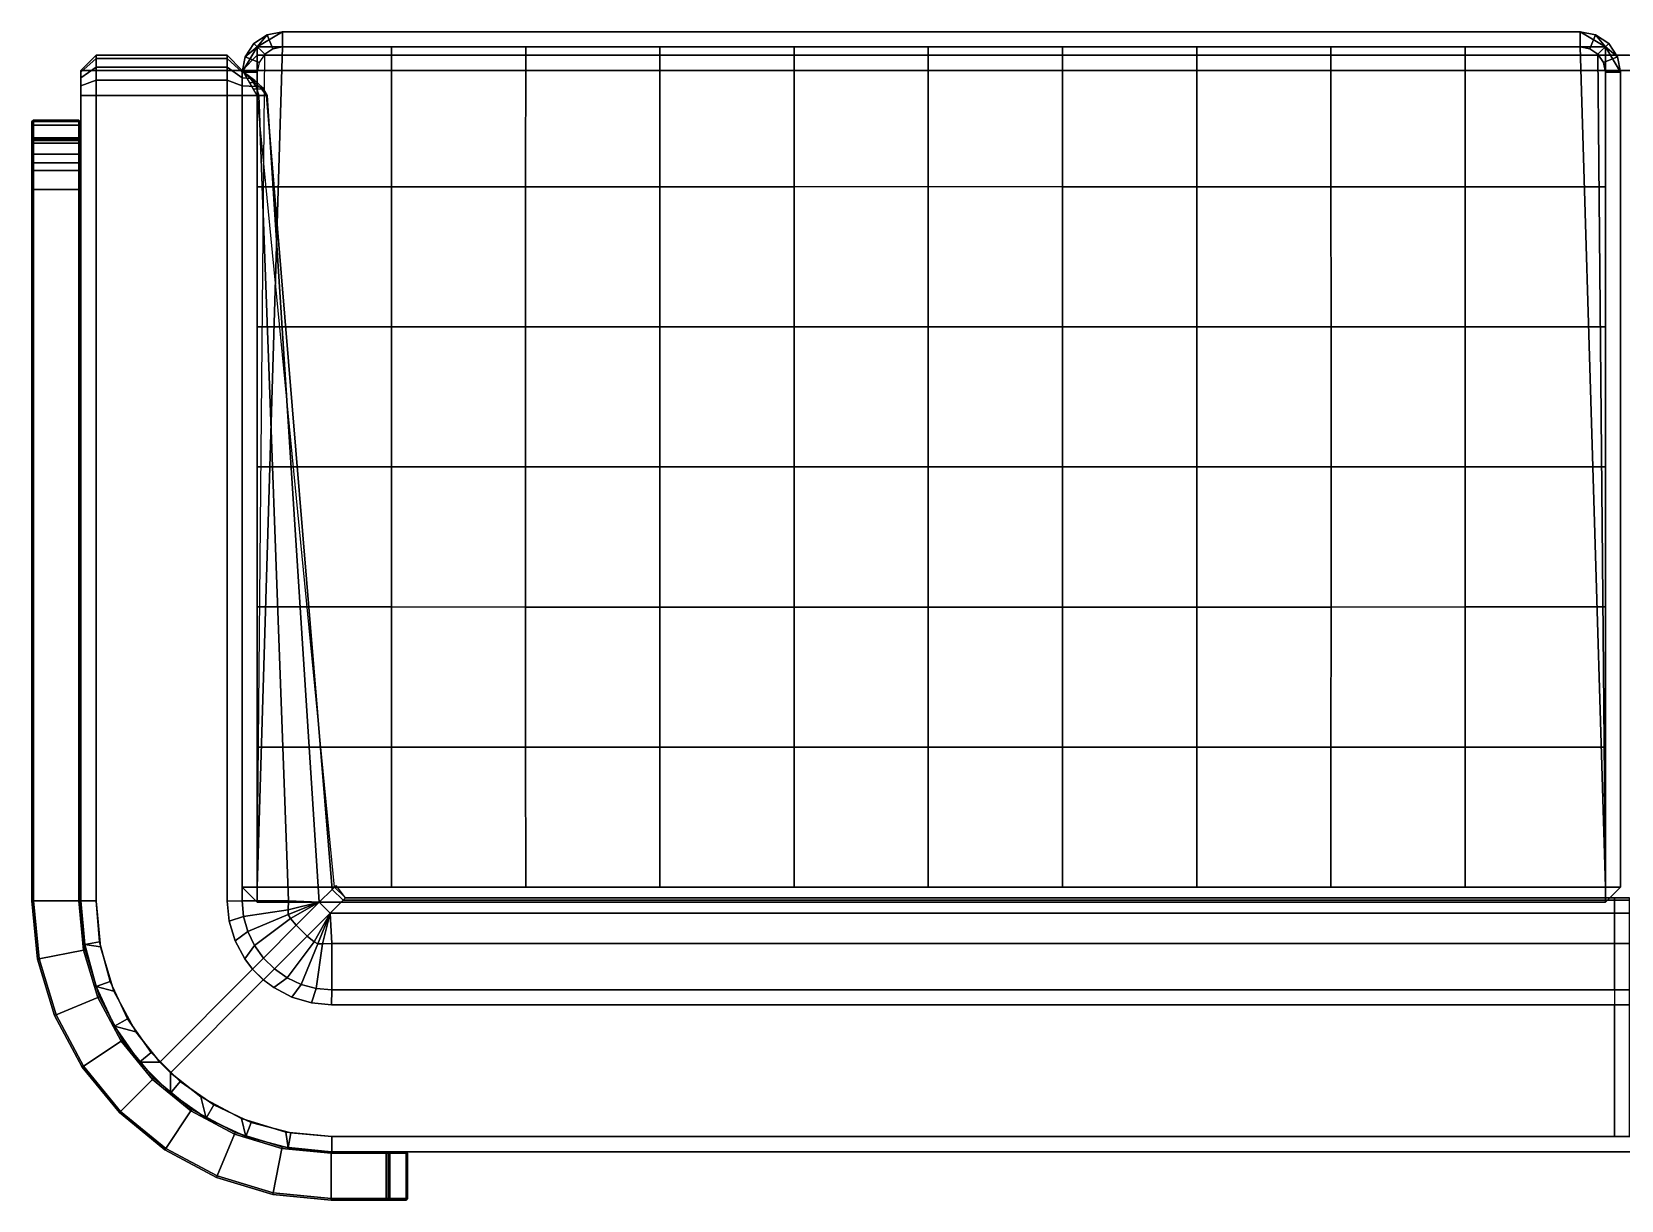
# Model space of a CAD drawing. Header units: inches. Extents: x 2605 to 2965, y 1528 to 1642.
# Drawn here: x 2664.63 to 2704.05, y 1532.15 to 1561.13 of the extents above; entities that cross this region are included whole.
import ezdxf

# ---------------------------------------------------------------- set-up
doc = ezdxf.new("R2010")
doc.units = ezdxf.units.IN
for name, color, linetype in [('A-FURN-3-NODE', 7, 'Continuous'), ('A-FURN-3-SEAT-CUSHION', 96, 'Continuous'), ('A-FURN-3-SEAT-CUSHION-SEAM', 98, 'Continuous'), ('A-FURN-3-SEAT-FRAME', 254, 'Continuous'), ('A-FURN-3-SEAT-FRAME-TRIM', 250, 'Continuous')]:
    doc.layers.add(name, color=color, linetype=linetype)

msp = doc.modelspace()

# ---------------------------------------------------------------- linework, layer by layer
at = {"layer": 'A-FURN-3-NODE'}
for p in [(2665.837, 1558.898, -8.92), (2665.837, 1539.57, -8.92), (2673.901, 1533.35, -8.92)]:
    msp.add_point(p, dxfattribs=at)
at = {"layer": 'A-FURN-3-SEAT-CUSHION'}
for points in [[(2703.032, 1560.751, 0.109), (2703.657, 1539.914, 0.109), (2670.226, 1539.914, 0.109), (2670.851, 1560.751, 0.109)], [(2670.611, 1560.704, 0.109), (2670.851, 1560.751, 0.109), (2670.226, 1539.914, 0.109), (2670.409, 1560.568, 0.109)], [(2703.882, 1560.543, 0.109), (2703.882, 1560.543, -4.131), (2670.226, 1560.543, -4.131), (2670.226, 1560.543, 0.109)], [(2703.657, 1539.914, 0.109), (2703.032, 1560.751, 0.109), (2703.271, 1560.704, 0.109), (2703.474, 1560.568, 0.109)], [(2703.474, 1560.568, 0.109), (2703.609, 1560.366, 0.109), (2703.657, 1560.126, 0.109), (2703.657, 1539.914, 0.109)], [(2669.476, 1560.168, -4.506), (2669.851, 1560.168, -4.131), (2670.226, 1560.168, -4.506), (2669.476, 1560.168, -4.506)], [(2704.032, 1539.914, 6.234), (2703.657, 1539.539, 6.234), (2703.657, 1539.539, 0.484), (2704.032, 1539.914, 0.484)], [(2703.657, 1539.539, 6.234), (2670.226, 1539.539, 6.234), (2670.226, 1539.539, 0.484), (2703.657, 1539.539, 0.484)], [(2681.656, 1533.35, 18.216), (2681.656, 1533.35, -4.131), (2726.857, 1533.35, -4.131), (2726.857, 1533.35, 18.216)]]:
    msp.add_3dface(points, dxfattribs=at)
for points, invisible_edges in [([(2665.851, 1560.121, 17.83), (2665.851, 1560.168, 17.591), (2665.851, 1560.168, -4.131), (2665.851, 1559.985, 18.033)], 4), ([(2665.851, 1559.543, 18.216), (2665.851, 1559.782, 18.169), (2665.851, 1559.985, 18.033), (2665.851, 1560.168, -4.131)], 12), ([(2665.851, 1559.543, 18.216), (2665.851, 1560.168, -4.131), (2665.851, 1547.981, -4.131), (2665.851, 1547.981, 18.216)], 1), ([(2666.226, 1560.168, -4.506), (2741.913, 1560.168, -4.506), (2741.913, 1539.57, -4.506), (2666.226, 1539.57, -4.506)], 4), ([(2666.226, 1539.567, 18.591), (2669.476, 1539.57, 18.591), (2669.476, 1559.543, 18.591), (2666.226, 1559.543, 18.591)], 1), ([(2669.476, 1539.57, 18.591), (2666.226, 1539.567, 18.591), (2666.338, 1538.43, 18.591), (2669.529, 1539.064, 18.591)], 5), ([(2666.226, 1539.57, -4.506), (2741.913, 1539.57, -4.506), (2741.824, 1538.555, -4.506), (2666.314, 1538.555, -4.506)], 5), ([(2669.529, 1539.064, 18.591), (2666.338, 1538.43, 18.591), (2666.67, 1537.333, 18.591), (2669.679, 1538.58, 18.591)], 5), ([(2666.314, 1538.555, -4.506), (2741.824, 1538.555, -4.506), (2741.561, 1537.571, -4.506), (2666.578, 1537.571, -4.506)], 5), ([(2669.679, 1538.58, 18.591), (2666.67, 1537.333, 18.591), (2667.211, 1536.323, 18.591), (2669.92, 1538.135, 18.591)], 5), ([(2669.92, 1538.135, 18.591), (2667.211, 1536.323, 18.591), (2667.805, 1535.57, 18.591), (2670.11, 1537.877, 18.591)], 1), ([(2666.578, 1537.571, -4.506), (2741.561, 1537.571, -4.506), (2741.13, 1536.648, -4.506), (2667.009, 1536.648, -4.506)], 5), ([(2670.375, 1537.612, 18.591), (2668.07, 1535.305, 18.591), (2668.823, 1534.71, 18.591), (2670.635, 1537.424, 18.591)], 4), ([(2670.635, 1537.424, 18.591), (2668.823, 1534.71, 18.591), (2669.834, 1534.17, 18.591), (2671.082, 1537.186, 18.591)], 5), ([(2671.082, 1537.186, 18.591), (2669.834, 1534.17, 18.591), (2670.931, 1533.837, 18.591), (2671.566, 1537.039, 18.591)], 5), ([(2671.566, 1537.039, 18.591), (2670.931, 1533.837, 18.591), (2672.071, 1533.725, 18.591), (2672.07, 1536.988, 18.591)], 5), ([(2703.882, 1533.725, 18.591), (2703.882, 1536.988, 18.591), (2672.07, 1536.988, 18.591), (2672.071, 1533.725, 18.591)], 4), ([(2667.009, 1536.648, -4.506), (2741.13, 1536.648, -4.506), (2740.545, 1535.813, -4.506), (2667.593, 1535.813, -4.506)], 5), ([(2667.593, 1535.813, -4.506), (2740.545, 1535.813, -4.506), (2739.825, 1535.093, -4.506), (2668.314, 1535.093, -4.506)], 5), ([(2668.314, 1535.093, -4.506), (2739.825, 1535.093, -4.506), (2738.99, 1534.508, -4.506), (2669.148, 1534.508, -4.506)], 5), ([(2669.148, 1534.508, -4.506), (2738.99, 1534.508, -4.506), (2738.067, 1534.077, -4.506), (2670.072, 1534.077, -4.506)], 5), ([(2670.072, 1534.077, -4.506), (2738.067, 1534.077, -4.506), (2737.083, 1533.814, -4.506), (2671.056, 1533.814, -4.506)], 5)]:
    msp.add_3dface(points, dxfattribs=dict(at, invisible_edges=invisible_edges))
at = {"layer": 'A-FURN-3-SEAT-CUSHION-SEAM'}
for points in [[(2665.851, 1560.168, -4.131), (2666.226, 1560.543, -4.131), (2666.226, 1560.168, -4.506), (2665.851, 1560.168, -4.131)], [(2666.226, 1560.168, -4.506), (2666.226, 1560.543, -4.131), (2669.476, 1560.543, -4.131), (2669.476, 1560.168, -4.506)], [(2669.476, 1560.168, -4.506), (2669.476, 1560.543, -4.131), (2669.851, 1560.168, -4.131), (2669.476, 1560.168, -4.506)], [(2669.851, 1560.168, -4.131), (2670.226, 1560.543, -4.131), (2670.226, 1560.168, -4.506)], [(2669.851, 1560.168, 0.109), (2670.226, 1560.543, 0.109), (2670.226, 1560.543, -4.131), (2669.851, 1560.168, -4.131)], [(2670.226, 1560.543, -4.131), (2737.913, 1560.543, -4.131), (2737.913, 1560.168, -4.506), (2670.226, 1560.168, -4.506)], [(2704.257, 1560.543, -4.131), (2703.882, 1560.543, -4.131), (2703.882, 1560.543, 0.109), (2704.257, 1560.543, 0.109)], [(2665.851, 1547.981, 18.216), (2665.851, 1547.981, -4.131), (2665.851, 1547.606, -4.131), (2665.851, 1547.606, 18.216)], [(2670.226, 1539.539, 6.234), (2669.851, 1539.914, 6.234), (2669.851, 1539.914, 0.484), (2670.226, 1539.539, 0.484)], [(2703.657, 1539.539, 0.484), (2704.032, 1539.914, 0.484), (2704.032, 1539.914, 6.234), (2703.657, 1539.539, 6.234)], [(2668.07, 1535.305, 18.591), (2670.375, 1537.612, 18.591), (2670.11, 1537.877, 18.591), (2667.805, 1535.57, 18.591)], [(2681.281, 1533.35, -4.131), (2681.656, 1533.35, -4.131), (2681.656, 1533.35, 18.216), (2681.281, 1533.35, 18.216)]]:
    msp.add_3dface(points, dxfattribs=at)
at = {"layer": 'A-FURN-3-SEAT-FRAME'}
for points in [[(2664.633, 1558.898, -8.76), (2664.673, 1558.938, -8.76), (2664.673, 1558.898, -8.8), (2664.633, 1558.898, -8.76)], [(2664.673, 1558.898, -8.8), (2664.673, 1558.938, -8.76), (2665.797, 1558.938, -8.76), (2665.797, 1558.898, -8.8)], [(2665.797, 1558.898, -8.8), (2665.797, 1558.938, -8.76), (2665.837, 1558.898, -8.76), (2665.797, 1558.898, -8.8)], [(2664.633, 1558.898, -8.76), (2664.673, 1558.898, -8.8), (2664.673, 1558.496, -8.8), (2664.633, 1558.496, -8.76)], [(2665.797, 1558.898, -8.8), (2665.837, 1558.898, -8.76), (2665.837, 1558.496, -8.76), (2665.797, 1558.496, -8.8)], [(2664.673, 1558.496, -8.8), (2664.673, 1558.456, -8.76), (2664.633, 1558.496, -8.76)], [(2665.797, 1558.496, -8.8), (2665.797, 1558.456, -8.76), (2664.673, 1558.456, -8.76), (2664.673, 1558.496, -8.8)], [(2665.797, 1558.496, -8.8), (2665.837, 1558.496, -8.76), (2665.797, 1558.456, -8.76), (2665.797, 1558.496, -8.8)], [(2673.472, 1533.31, 16.581), (2673.422, 1533.31, 16.621), (2673.422, 1533.35, 16.661), (2673.512, 1533.35, 16.581)], [(2673.472, 1532.186, 16.581), (2673.422, 1532.186, 16.621), (2673.422, 1533.31, 16.621), (2673.472, 1533.31, 16.581)], [(2673.512, 1533.35, 16.581), (2673.512, 1533.35, -8.76), (2673.472, 1533.31, -8.76), (2673.472, 1533.31, 16.581)], [(2673.512, 1533.31, -8.8), (2673.472, 1533.31, -8.76), (2673.512, 1533.35, -8.76), (2673.512, 1533.31, -8.8)], [(2673.472, 1533.31, 16.581), (2673.472, 1533.31, -8.76), (2673.472, 1532.186, -8.76), (2673.472, 1532.186, 16.581)], [(2673.512, 1532.186, -8.8), (2673.472, 1532.186, -8.76), (2673.472, 1533.31, -8.76), (2673.512, 1533.31, -8.8)], [(2673.512, 1533.31, -8.8), (2673.512, 1533.35, -8.76), (2673.914, 1533.35, -8.76), (2673.914, 1533.31, -8.8)], [(2673.914, 1533.31, 17.103), (2673.954, 1533.31, 17.063), (2673.914, 1533.35, 17.063), (2673.914, 1533.31, 17.103)], [(2673.954, 1533.31, 17.063), (2673.954, 1533.31, -8.76), (2673.914, 1533.35, -8.76), (2673.914, 1533.35, 17.063)], [(2673.914, 1533.31, -8.8), (2673.914, 1533.35, -8.76), (2673.954, 1533.31, -8.76), (2673.914, 1533.31, -8.8)], [(2673.914, 1533.31, 17.103), (2673.914, 1532.186, 17.103), (2673.954, 1532.186, 17.063), (2673.954, 1533.31, 17.063)], [(2673.914, 1533.31, -8.8), (2673.954, 1533.31, -8.76), (2673.954, 1532.186, -8.76), (2673.914, 1532.186, -8.8)], [(2673.954, 1533.31, 17.063), (2673.954, 1532.186, 17.063), (2673.954, 1532.186, -8.76), (2673.954, 1533.31, -8.76)], [(2673.422, 1532.186, 16.621), (2673.472, 1532.186, 16.581), (2673.512, 1532.146, 16.581), (2673.422, 1532.146, 16.661)], [(2673.512, 1532.146, -8.76), (2673.512, 1532.146, 16.581), (2673.472, 1532.186, 16.581), (2673.472, 1532.186, -8.76)], [(2673.512, 1532.146, -8.76), (2673.472, 1532.186, -8.76), (2673.512, 1532.186, -8.8), (2673.512, 1532.146, -8.76)], [(2673.512, 1532.146, -8.76), (2673.512, 1532.186, -8.8), (2673.914, 1532.186, -8.8), (2673.914, 1532.146, -8.76)], [(2673.914, 1532.146, 17.063), (2673.954, 1532.186, 17.063), (2673.914, 1532.186, 17.103), (2673.914, 1532.146, 17.063)], [(2673.954, 1532.186, -8.76), (2673.954, 1532.186, 17.063), (2673.914, 1532.146, 17.063), (2673.914, 1532.146, -8.76)], [(2673.914, 1532.186, -8.8), (2673.954, 1532.186, -8.76), (2673.914, 1532.146, -8.76)]]:
    msp.add_3dface(points, dxfattribs=at)
at = {"layer": 'A-FURN-3-SEAT-FRAME-TRIM'}
for points in [[(2664.673, 1558.898, -8.8), (2664.673, 1558.938, -8.84), (2664.633, 1558.898, -8.84)], [(2664.673, 1558.938, -8.84), (2664.673, 1558.938, -8.92), (2664.633, 1558.898, -8.92), (2664.633, 1558.898, -8.84)], [(2665.797, 1558.938, -8.84), (2664.673, 1558.938, -8.84), (2664.673, 1558.898, -8.8), (2665.797, 1558.898, -8.8)], [(2665.797, 1558.938, -8.92), (2664.673, 1558.938, -8.92), (2664.673, 1558.938, -8.84), (2665.797, 1558.938, -8.84)], [(2665.837, 1558.898, -8.84), (2665.797, 1558.938, -8.84), (2665.797, 1558.898, -8.8)], [(2665.797, 1558.938, -8.92), (2665.797, 1558.938, -8.84), (2665.837, 1558.898, -8.84), (2665.837, 1558.898, -8.92)], [(2664.673, 1558.496, -8.8), (2664.673, 1558.898, -8.8), (2664.633, 1558.898, -8.84), (2664.633, 1558.496, -8.84)], [(2664.633, 1558.496, -8.92), (2664.633, 1558.496, -8.84), (2664.633, 1558.898, -8.84), (2664.633, 1558.898, -8.92)], [(2665.837, 1558.496, -8.84), (2665.837, 1558.898, -8.84), (2665.797, 1558.898, -8.8), (2665.797, 1558.496, -8.8)], [(2665.837, 1558.496, -8.84), (2665.837, 1558.496, -8.92), (2665.837, 1558.898, -8.92), (2665.837, 1558.898, -8.84)], [(2664.633, 1558.496, -8.84), (2664.673, 1558.456, -8.84), (2664.673, 1558.496, -8.8), (2664.633, 1558.496, -8.84)], [(2664.633, 1558.496, -8.84), (2664.633, 1558.496, -8.92), (2664.673, 1558.456, -8.92), (2664.673, 1558.456, -8.84)], [(2664.673, 1558.456, -8.84), (2665.797, 1558.456, -8.84), (2665.797, 1558.496, -8.8), (2664.673, 1558.496, -8.8)], [(2665.797, 1558.456, -8.92), (2665.797, 1558.456, -8.84), (2664.673, 1558.456, -8.84), (2664.673, 1558.456, -8.92)], [(2665.797, 1558.456, -8.84), (2665.837, 1558.496, -8.84), (2665.797, 1558.496, -8.8)], [(2665.837, 1558.496, -8.92), (2665.837, 1558.496, -8.84), (2665.797, 1558.456, -8.84), (2665.797, 1558.456, -8.92)], [(2673.512, 1533.35, -8.84), (2673.472, 1533.31, -8.84), (2673.512, 1533.31, -8.8)], [(2673.472, 1533.31, -8.92), (2673.472, 1533.31, -8.84), (2673.512, 1533.35, -8.84), (2673.512, 1533.35, -8.92)], [(2673.472, 1533.31, -8.84), (2673.472, 1532.186, -8.84), (2673.512, 1532.186, -8.8), (2673.512, 1533.31, -8.8)], [(2673.472, 1533.31, -8.92), (2673.472, 1532.186, -8.92), (2673.472, 1532.186, -8.84), (2673.472, 1533.31, -8.84)], [(2673.914, 1533.35, -8.84), (2673.512, 1533.35, -8.84), (2673.512, 1533.31, -8.8), (2673.914, 1533.31, -8.8)], [(2673.914, 1533.35, -8.84), (2673.914, 1533.35, -8.92), (2673.512, 1533.35, -8.92), (2673.512, 1533.35, -8.84)], [(2673.954, 1533.31, -8.84), (2673.914, 1533.35, -8.84), (2673.914, 1533.31, -8.8)], [(2673.914, 1533.35, -8.92), (2673.914, 1533.35, -8.84), (2673.954, 1533.31, -8.84), (2673.954, 1533.31, -8.92)], [(2673.954, 1532.186, -8.84), (2673.954, 1533.31, -8.84), (2673.914, 1533.31, -8.8), (2673.914, 1532.186, -8.8)], [(2673.954, 1533.31, -8.92), (2673.954, 1533.31, -8.84), (2673.954, 1532.186, -8.84), (2673.954, 1532.186, -8.92)], [(2673.512, 1532.186, -8.8), (2673.472, 1532.186, -8.84), (2673.512, 1532.146, -8.84)], [(2673.472, 1532.186, -8.84), (2673.472, 1532.186, -8.92), (2673.512, 1532.146, -8.92), (2673.512, 1532.146, -8.84)], [(2673.914, 1532.186, -8.8), (2673.512, 1532.186, -8.8), (2673.512, 1532.146, -8.84), (2673.914, 1532.146, -8.84)], [(2673.914, 1532.146, -8.92), (2673.914, 1532.146, -8.84), (2673.512, 1532.146, -8.84), (2673.512, 1532.146, -8.92)], [(2673.914, 1532.146, -8.84), (2673.954, 1532.186, -8.84), (2673.914, 1532.186, -8.8), (2673.914, 1532.146, -8.84)], [(2673.914, 1532.146, -8.84), (2673.914, 1532.146, -8.92), (2673.954, 1532.186, -8.92), (2673.954, 1532.186, -8.84)]]:
    msp.add_3dface(points, dxfattribs=at)

# ---------------------------------------------------------------- meshes
at = {"layer": 'A-FURN-3-SEAT-CUSHION'}
mesh = msp.add_polymesh((12, 2), dxfattribs=at)
for k, corner in enumerate([(2704.032, 1539.914, 6.234), (2704.032, 1539.914, 0.484), (2704.032, 1560.126, 6.234), (2704.032, 1560.126, 0.484), (2703.956, 1560.509, 6.234), (2703.956, 1560.509, 0.484), (2703.739, 1560.834, 6.234), (2703.739, 1560.834, 0.484), (2703.415, 1561.05, 6.234), (2703.415, 1561.05, 0.484), (2703.032, 1561.126, 6.234), (2703.032, 1561.126, 0.484), (2670.851, 1561.126, 6.234), (2670.851, 1561.126, 0.484), (2670.468, 1561.05, 6.234), (2670.468, 1561.05, 0.484), (2670.143, 1560.834, 6.234), (2670.143, 1560.834, 0.484), (2669.927, 1560.509, 6.234), (2669.927, 1560.509, 0.484), (2669.851, 1560.126, 6.234), (2669.851, 1560.126, 0.484), (2669.851, 1539.914, 6.234), (2669.851, 1539.914, 0.484)]):
    mesh.set_mesh_vertex(divmod(k, 2), corner)
mesh = msp.add_polymesh((6, 2), dxfattribs=at)
for k, corner in enumerate([(2666.226, 1559.543, 18.591), (2669.476, 1559.543, 18.591), (2666.226, 1559.926, 18.515), (2669.476, 1559.926, 18.515), (2666.226, 1560.25, 18.298), (2669.476, 1560.25, 18.298), (2666.226, 1560.467, 17.974), (2669.476, 1560.467, 17.974), (2666.226, 1560.543, 17.591), (2669.476, 1560.543, 17.591), (2666.226, 1560.543, -4.131), (2669.476, 1560.543, -4.131)]):
    mesh.set_mesh_vertex(divmod(k, 2), corner)
mesh = msp.add_polymesh((7, 11), dxfattribs=at)
for k, corner in enumerate([(2670.226, 1539.914, 6.609), (2673.554, 1539.914, 6.609), (2676.882, 1539.914, 6.609), (2680.21, 1539.914, 6.609), (2683.538, 1539.914, 6.609), (2686.866, 1539.914, 6.609), (2690.194, 1539.914, 6.609), (2693.522, 1539.914, 6.609), (2696.851, 1539.914, 6.609), (2700.179, 1539.914, 6.609), (2703.657, 1539.914, 6.609), (2670.226, 1543.387, 6.609), (2673.553, 1543.387, 6.674), (2676.881, 1543.385, 6.748), (2680.209, 1543.383, 6.818), (2683.538, 1543.382, 6.869), (2686.866, 1543.381, 6.887), (2690.195, 1543.382, 6.869), (2693.523, 1543.383, 6.818), (2696.852, 1543.385, 6.748), (2700.18, 1543.387, 6.674), (2703.657, 1543.387, 6.609), (2670.226, 1546.86, 6.609), (2673.551, 1546.86, 6.757), (2676.879, 1546.858, 6.883), (2680.207, 1546.857, 6.979), (2683.537, 1546.856, 7.038), (2686.866, 1546.855, 7.054), (2690.196, 1546.856, 7.038), (2693.525, 1546.857, 6.979), (2696.854, 1546.858, 6.883), (2700.181, 1546.86, 6.757), (2703.657, 1546.86, 6.609), (2670.226, 1550.333, 6.609), (2673.55, 1550.333, 6.798), (2676.877, 1550.333, 6.943), (2680.206, 1550.333, 7.043), (2683.536, 1550.333, 7.098), (2686.866, 1550.333, 7.109), (2690.196, 1550.333, 7.098), (2693.526, 1550.333, 7.043), (2696.855, 1550.333, 6.943), (2700.182, 1550.333, 6.798), (2703.657, 1550.333, 6.609), (2670.226, 1553.806, 6.609), (2673.551, 1553.806, 6.757), (2676.879, 1553.807, 6.883), (2680.207, 1553.809, 6.979), (2683.537, 1553.81, 7.038), (2686.866, 1553.811, 7.054), (2690.196, 1553.81, 7.038), (2693.525, 1553.809, 6.979), (2696.854, 1553.807, 6.883), (2700.181, 1553.806, 6.757), (2703.657, 1553.806, 6.609), (2670.226, 1557.279, 6.609), (2673.553, 1557.279, 6.674), (2676.881, 1557.281, 6.748), (2680.209, 1557.282, 6.818), (2683.538, 1557.284, 6.869), (2686.866, 1557.285, 6.887), (2690.195, 1557.284, 6.869), (2693.523, 1557.282, 6.818), (2696.852, 1557.281, 6.748), (2700.18, 1557.279, 6.674), (2703.657, 1557.279, 6.609), (2670.226, 1560.751, 6.609), (2673.554, 1560.751, 6.609), (2676.882, 1560.751, 6.609), (2680.21, 1560.751, 6.609), (2683.538, 1560.751, 6.609), (2686.866, 1560.751, 6.609), (2690.194, 1560.751, 6.609), (2693.522, 1560.751, 6.609), (2696.851, 1560.751, 6.609), (2700.179, 1560.751, 6.609), (2703.657, 1560.751, 6.609)]):
    mesh.set_mesh_vertex(divmod(k, 11), corner)
mesh = msp.add_polymesh((10, 5), dxfattribs=at)
for k, corner in enumerate([(2669.86, 1560.173, 6.234), (2669.858, 1560.172, 9.073), (2669.855, 1560.171, 11.913), (2669.853, 1560.17, 14.752), (2669.851, 1560.168, 17.591), (2669.951, 1560.016, 6.328), (2669.98, 1560.032, 9.194), (2669.968, 1560.068, 12.081), (2669.923, 1560.105, 14.968), (2669.851, 1560.121, 17.83), (2670.043, 1559.858, 6.422), (2670.157, 1559.878, 9.314), (2670.163, 1559.922, 12.234), (2670.06, 1559.966, 15.152), (2669.851, 1559.985, 18.033), (2670.134, 1559.701, 6.515), (2670.333, 1559.713, 9.423), (2670.357, 1559.742, 12.354), (2670.198, 1559.77, 15.279), (2669.851, 1559.782, 18.169), (2670.226, 1559.543, 6.609), (2670.456, 1559.543, 9.513), (2670.47, 1559.543, 12.427), (2670.268, 1559.543, 15.333), (2669.851, 1559.543, 18.216), (2672.139, 1539.914, 6.887), (2672.081, 1539.856, 9.811), (2671.764, 1539.54, 12.703), (2671.003, 1539.57, 15.527), (2669.851, 1539.57, 18.216), (2672.139, 1539.914, 6.887), (2672.081, 1539.856, 9.811), (2671.764, 1539.54, 12.703), (2670.992, 1539.345, 15.524), (2669.887, 1539.187, 18.216), (2672.139, 1539.914, 6.887), (2672.081, 1539.856, 9.811), (2671.764, 1539.54, 12.703), (2670.994, 1539.23, 15.524), (2669.989, 1538.815, 18.216), (2672.139, 1539.914, 6.887), (2672.081, 1539.856, 9.811), (2671.764, 1539.54, 12.703), (2671.048, 1539.136, 15.524), (2670.154, 1538.467, 18.216), (2672.139, 1539.914, 6.887), (2672.081, 1539.856, 9.811), (2671.764, 1539.54, 12.703), (2671.192, 1538.968, 15.524), (2670.376, 1538.152, 18.216)]):
    mesh.set_mesh_vertex(divmod(k, 5), corner)
mesh = msp.add_polymesh((12, 2), dxfattribs=at)
for k, corner in enumerate([(2665.851, 1547.606, 18.216), (2665.851, 1547.606, -4.131), (2665.851, 1539.57, 18.216), (2665.851, 1539.57, -4.131), (2665.945, 1538.49, 18.216), (2665.945, 1538.49, -4.131), (2666.226, 1537.443, 18.216), (2666.226, 1537.443, -4.131), (2666.684, 1536.46, 18.216), (2666.684, 1536.46, -4.131), (2667.306, 1535.572, 18.216), (2667.306, 1535.572, -4.131), (2668.073, 1534.805, 18.216), (2668.073, 1534.805, -4.131), (2668.961, 1534.183, 18.216), (2668.961, 1534.183, -4.131), (2669.943, 1533.725, 18.216), (2669.943, 1533.725, -4.131), (2670.991, 1533.444, 18.216), (2670.991, 1533.444, -4.131), (2672.071, 1533.35, 18.216), (2672.071, 1533.35, -4.131), (2681.281, 1533.35, 18.216), (2681.281, 1533.35, -4.131)]):
    mesh.set_mesh_vertex(divmod(k, 2), corner)
mesh = msp.add_polymesh((6, 6), dxfattribs=at)
for k, corner in enumerate([(2703.882, 1537.363, 18.216), (2703.882, 1538.516, 15.528), (2703.882, 1539.268, 12.705), (2703.882, 1539.585, 9.811), (2703.882, 1539.643, 6.887), (2703.882, 1539.643, 4.887), (2672.071, 1537.363, 18.216), (2672.071, 1538.516, 15.528), (2672.037, 1539.268, 12.709), (2672.354, 1539.585, 9.811), (2672.412, 1539.643, 6.887), (2672.412, 1539.643, 4.887), (2671.687, 1537.397, 18.216), (2671.845, 1538.503, 15.524), (2672.037, 1539.268, 12.701), (2672.354, 1539.585, 9.811), (2672.412, 1539.643, 6.887), (2672.412, 1539.643, 4.887), (2671.315, 1537.497, 18.216), (2671.73, 1538.502, 15.524), (2672.037, 1539.268, 12.709), (2672.354, 1539.585, 9.811), (2672.412, 1539.643, 6.887), (2672.412, 1539.643, 4.887), (2670.966, 1537.66, 18.216), (2671.635, 1538.554, 15.524), (2672.037, 1539.268, 12.709), (2672.354, 1539.585, 9.811), (2672.412, 1539.643, 6.887), (2672.412, 1539.643, 4.887), (2670.65, 1537.881, 18.216), (2671.466, 1538.697, 15.524), (2672.037, 1539.268, 12.709), (2672.354, 1539.585, 9.811), (2672.412, 1539.643, 6.887), (2672.412, 1539.643, 4.887)]):
    mesh.set_mesh_vertex(divmod(k, 6), corner)
at = {"layer": 'A-FURN-3-SEAT-CUSHION-SEAM'}
mesh = msp.add_polymesh((16, 2), dxfattribs=at)
for k, corner in enumerate([(2670.226, 1539.539, 6.234), (2670.226, 1539.914, 6.609), (2669.851, 1539.914, 6.234), (2670.226, 1539.914, 6.609), (2669.851, 1560.126, 6.234), (2670.226, 1560.751, 6.609), (2669.927, 1560.509, 6.234), (2670.226, 1560.751, 6.609), (2670.143, 1560.834, 6.234), (2670.226, 1560.751, 6.609), (2670.468, 1561.05, 6.234), (2670.226, 1560.751, 6.609), (2670.851, 1561.126, 6.234), (2670.226, 1560.751, 6.609), (2703.032, 1561.126, 6.234), (2703.657, 1560.751, 6.609), (2703.415, 1561.05, 6.234), (2703.657, 1560.751, 6.609), (2703.739, 1560.834, 6.234), (2703.657, 1560.751, 6.609), (2703.956, 1560.509, 6.234), (2703.657, 1560.751, 6.609), (2704.032, 1560.126, 6.234), (2703.657, 1560.751, 6.609), (2704.032, 1539.914, 6.234), (2703.657, 1539.914, 6.609), (2703.657, 1539.539, 6.234), (2703.657, 1539.914, 6.609), (2670.226, 1539.539, 6.234), (2670.226, 1539.914, 6.609), (2670.226, 1539.539, 6.234), (2670.226, 1539.914, 6.609)]):
    mesh.set_mesh_vertex(divmod(k, 2), corner)
mesh = msp.add_polymesh((16, 2), dxfattribs=at)
for k, corner in enumerate([(2670.226, 1539.914, 0.109), (2669.851, 1539.914, 0.484), (2670.226, 1560.126, 0.109), (2669.851, 1560.126, 0.484), (2670.273, 1560.366, 0.109), (2669.927, 1560.509, 0.484), (2670.409, 1560.568, 0.109), (2670.143, 1560.834, 0.484), (2670.611, 1560.704, 0.109), (2670.468, 1561.05, 0.484), (2670.851, 1560.751, 0.109), (2670.851, 1561.126, 0.484), (2703.032, 1560.751, 0.109), (2703.032, 1561.126, 0.484), (2703.271, 1560.704, 0.109), (2703.415, 1561.05, 0.484), (2703.474, 1560.568, 0.109), (2703.739, 1560.834, 0.484), (2703.609, 1560.366, 0.109), (2703.956, 1560.509, 0.484), (2703.657, 1560.126, 0.109), (2704.032, 1560.126, 0.484), (2703.657, 1539.914, 0.109), (2704.032, 1539.914, 0.484), (2703.657, 1539.914, 0.109), (2703.657, 1539.539, 0.484), (2670.226, 1539.914, 0.109), (2670.226, 1539.539, 0.484), (2670.226, 1539.914, 0.109), (2669.851, 1539.914, 0.484), (2670.226, 1539.914, 0.109), (2669.851, 1539.914, 0.484)]):
    mesh.set_mesh_vertex(divmod(k, 2), corner)
mesh = msp.add_polymesh((32, 2), dxfattribs=at)
for k, corner in enumerate([(2742.288, 1560.168, -4.131), (2741.913, 1560.543, -4.131), (2742.288, 1560.168, 17.591), (2741.913, 1560.543, 17.591), (2742.288, 1560.121, 17.83), (2741.913, 1560.467, 17.974), (2742.288, 1559.985, 18.033), (2741.913, 1560.25, 18.298), (2742.288, 1559.782, 18.169), (2741.913, 1559.926, 18.515), (2742.288, 1559.543, 18.216), (2741.913, 1559.543, 18.591), (2742.288, 1539.57, 18.216), (2741.913, 1539.57, 18.591), (2742.194, 1538.49, 18.216), (2741.801, 1538.43, 18.591), (2741.913, 1537.443, 18.216), (2741.468, 1537.333, 18.591), (2741.455, 1536.46, 18.216), (2740.928, 1536.323, 18.591), (2740.833, 1535.572, 18.216), (2740.334, 1535.57, 18.591), (2740.066, 1534.805, 18.216), (2740.068, 1535.305, 18.591), (2739.178, 1534.183, 18.216), (2739.315, 1534.71, 18.591), (2738.195, 1533.725, 18.216), (2738.305, 1534.17, 18.591), (2737.148, 1533.444, 18.216), (2737.208, 1533.837, 18.591), (2736.068, 1533.35, 18.216), (2736.068, 1533.725, 18.591), (2672.071, 1533.35, 18.216), (2672.071, 1533.725, 18.591), (2670.991, 1533.444, 18.216), (2670.931, 1533.837, 18.591), (2669.943, 1533.725, 18.216), (2669.834, 1534.17, 18.591), (2668.961, 1534.183, 18.216), (2668.823, 1534.71, 18.591), (2668.073, 1534.805, 18.216), (2668.07, 1535.305, 18.591), (2667.306, 1535.572, 18.216), (2667.805, 1535.57, 18.591), (2666.684, 1536.46, 18.216), (2667.211, 1536.323, 18.591), (2666.226, 1537.443, 18.216), (2666.67, 1537.333, 18.591), (2665.945, 1538.49, 18.216), (2666.338, 1538.43, 18.591), (2665.851, 1539.57, 18.216), (2666.226, 1539.57, 18.591), (2665.851, 1559.543, 18.216), (2666.226, 1559.543, 18.591), (2665.851, 1559.782, 18.169), (2666.226, 1559.926, 18.515), (2665.851, 1559.985, 18.033), (2666.226, 1560.25, 18.298), (2665.851, 1560.121, 17.83), (2666.226, 1560.467, 17.974), (2665.851, 1560.168, 17.591), (2666.226, 1560.543, 17.591), (2665.851, 1560.168, -4.131), (2666.226, 1560.543, -4.131)]):
    mesh.set_mesh_vertex(divmod(k, 2), corner)
mesh = msp.add_polymesh((32, 2), dxfattribs=at)
for k, corner in enumerate([(2738.663, 1560.543, -4.131), (2738.288, 1560.168, -4.131), (2738.663, 1560.543, 17.591), (2738.288, 1560.168, 17.591), (2738.663, 1560.467, 17.974), (2738.288, 1560.121, 17.83), (2738.663, 1560.25, 18.298), (2738.288, 1559.985, 18.033), (2738.663, 1559.926, 18.515), (2738.288, 1559.782, 18.169), (2738.663, 1559.543, 18.591), (2738.288, 1559.543, 18.216), (2738.663, 1539.567, 18.591), (2738.288, 1539.57, 18.216), (2738.609, 1539.064, 18.591), (2738.251, 1539.187, 18.216), (2738.459, 1538.58, 18.591), (2738.149, 1538.815, 18.216), (2738.218, 1538.135, 18.591), (2737.985, 1538.467, 18.216), (2738.028, 1537.877, 18.591), (2737.762, 1538.152, 18.216), (2737.763, 1537.612, 18.591), (2737.489, 1537.881, 18.216), (2737.504, 1537.424, 18.591), (2737.173, 1537.66, 18.216), (2737.057, 1537.186, 18.591), (2736.824, 1537.497, 18.216), (2736.572, 1537.039, 18.591), (2736.451, 1537.397, 18.216), (2736.069, 1536.988, 18.591), (2736.068, 1537.363, 18.216), (2672.07, 1536.988, 18.591), (2672.071, 1537.363, 18.216), (2671.566, 1537.039, 18.591), (2671.687, 1537.397, 18.216), (2671.082, 1537.186, 18.591), (2671.315, 1537.497, 18.216), (2670.635, 1537.424, 18.591), (2670.966, 1537.66, 18.216), (2670.376, 1537.612, 18.591), (2670.65, 1537.881, 18.216), (2670.11, 1537.877, 18.591), (2670.376, 1538.152, 18.216), (2669.92, 1538.135, 18.591), (2670.154, 1538.467, 18.216), (2669.679, 1538.58, 18.591), (2669.989, 1538.815, 18.216), (2669.529, 1539.064, 18.591), (2669.887, 1539.187, 18.216), (2669.476, 1539.567, 18.591), (2669.851, 1539.57, 18.216), (2669.476, 1559.543, 18.591), (2669.851, 1559.543, 18.216), (2669.476, 1559.926, 18.515), (2669.851, 1559.782, 18.169), (2669.476, 1560.25, 18.298), (2669.851, 1559.985, 18.033), (2669.476, 1560.467, 17.974), (2669.851, 1560.121, 17.83), (2669.476, 1560.543, 17.591), (2669.851, 1560.168, 17.591), (2669.476, 1560.543, -4.131), (2669.851, 1560.168, -4.131)]):
    mesh.set_mesh_vertex(divmod(k, 2), corner)
mesh = msp.add_polymesh((22, 2), dxfattribs=at)
for k, corner in enumerate([(2741.913, 1560.168, -4.506), (2742.288, 1560.168, -4.131), (2741.913, 1539.57, -4.506), (2742.288, 1539.57, -4.131), (2741.824, 1538.555, -4.506), (2742.194, 1538.49, -4.131), (2741.561, 1537.571, -4.506), (2741.913, 1537.443, -4.131), (2741.13, 1536.648, -4.506), (2741.455, 1536.46, -4.131), (2740.545, 1535.813, -4.506), (2740.833, 1535.572, -4.131), (2739.825, 1535.093, -4.506), (2740.066, 1534.805, -4.131), (2738.99, 1534.508, -4.506), (2739.178, 1534.183, -4.131), (2738.067, 1534.077, -4.506), (2738.195, 1533.725, -4.131), (2737.083, 1533.814, -4.506), (2737.148, 1533.444, -4.131), (2736.068, 1533.725, -4.506), (2736.068, 1533.35, -4.131), (2672.071, 1533.725, -4.506), (2672.071, 1533.35, -4.131), (2671.056, 1533.814, -4.506), (2670.991, 1533.444, -4.131), (2670.072, 1534.077, -4.506), (2669.943, 1533.725, -4.131), (2669.148, 1534.508, -4.506), (2668.961, 1534.183, -4.131), (2668.314, 1535.093, -4.506), (2668.073, 1534.805, -4.131), (2667.593, 1535.813, -4.506), (2667.306, 1535.572, -4.131), (2667.009, 1536.648, -4.506), (2666.684, 1536.46, -4.131), (2666.578, 1537.571, -4.506), (2666.226, 1537.443, -4.131), (2666.314, 1538.555, -4.506), (2665.945, 1538.49, -4.131), (2666.226, 1539.57, -4.506), (2665.851, 1539.57, -4.131), (2666.226, 1560.168, -4.506), (2665.851, 1560.168, -4.131)]):
    mesh.set_mesh_vertex(divmod(k, 2), corner)
mesh = msp.add_polymesh((6, 2), dxfattribs=at)
for k, corner in enumerate([(2672.412, 1539.643, 4.887), (2672.178, 1539.954, 4.888), (2672.412, 1539.643, 6.887), (2672.139, 1539.914, 6.887), (2672.354, 1539.585, 9.815), (2672.08, 1539.856, 9.815), (2672.037, 1539.268, 12.709), (2671.763, 1539.539, 12.709), (2671.466, 1538.697, 15.524), (2671.192, 1538.968, 15.524), (2670.65, 1537.881, 18.216), (2670.376, 1538.152, 18.216)]):
    mesh.set_mesh_vertex(divmod(k, 2), corner)
mesh = msp.add_polymesh((8, 2), dxfattribs=at)
for k, corner in enumerate([(2703.882, 1533.725, 18.591), (2704.257, 1533.725, 18.591), (2703.882, 1536.988, 18.591), (2704.257, 1536.988, 18.591), (2703.882, 1537.363, 18.216), (2704.257, 1537.363, 18.216), (2703.882, 1538.516, 15.528), (2704.257, 1538.516, 15.528), (2703.882, 1539.268, 12.705), (2704.257, 1539.268, 12.705), (2703.882, 1539.585, 9.811), (2704.257, 1539.585, 9.811), (2703.882, 1539.643, 6.887), (2704.257, 1539.643, 6.887), (2703.882, 1539.643, 4.887), (2704.257, 1539.643, 4.887)]):
    mesh.set_mesh_vertex(divmod(k, 2), corner)
at = {"layer": 'A-FURN-3-SEAT-FRAME'}
mesh = msp.add_polymesh((16, 2), dxfattribs=at)
for k, corner in enumerate([(2664.673, 1558.938, -8.76), (2664.633, 1558.898, -8.76), (2664.673, 1558.938, 15.377), (2664.633, 1558.898, 15.377), (2664.673, 1558.807, 16.037), (2664.633, 1558.77, 16.022), (2664.673, 1558.433, 16.597), (2664.633, 1558.404, 16.569), (2664.673, 1557.873, 16.971), (2664.633, 1557.857, 16.934), (2664.673, 1557.212, 17.103), (2664.633, 1557.212, 17.063), (2664.673, 1539.57, 17.103), (2664.633, 1539.57, 17.063), (2664.815, 1538.13, 17.103), (2664.776, 1538.122, 17.063), (2665.236, 1536.745, 17.103), (2665.199, 1536.729, 17.063), (2665.918, 1535.468, 17.103), (2665.885, 1535.446, 17.063), (2666.836, 1534.349, 17.103), (2666.808, 1534.321, 17.063), (2667.955, 1533.431, 17.103), (2667.933, 1533.397, 17.063), (2669.232, 1532.748, 17.103), (2669.217, 1532.711, 17.063), (2670.617, 1532.328, 17.103), (2670.609, 1532.289, 17.063), (2672.058, 1532.186, 17.103), (2672.058, 1532.146, 17.063), (2673.914, 1532.186, 17.103), (2673.914, 1532.146, 17.063)]):
    mesh.set_mesh_vertex(divmod(k, 2), corner)
mesh = msp.add_polymesh((16, 2), dxfattribs=at)
for k, corner in enumerate([(2665.797, 1558.938, -8.76), (2664.673, 1558.938, -8.76), (2665.797, 1558.938, 15.377), (2664.673, 1558.938, 15.377), (2665.797, 1558.807, 16.037), (2664.673, 1558.807, 16.037), (2665.797, 1558.433, 16.597), (2664.673, 1558.433, 16.597), (2665.797, 1557.873, 16.971), (2664.673, 1557.873, 16.971), (2665.797, 1557.212, 17.103), (2664.673, 1557.212, 17.103), (2665.797, 1539.57, 17.103), (2664.673, 1539.57, 17.103), (2665.918, 1538.349, 17.103), (2664.815, 1538.13, 17.103), (2666.274, 1537.175, 17.103), (2665.236, 1536.745, 17.103), (2666.852, 1536.092, 17.103), (2665.918, 1535.468, 17.103), (2667.631, 1535.144, 17.103), (2666.836, 1534.349, 17.103), (2668.58, 1534.365, 17.103), (2667.955, 1533.431, 17.103), (2669.662, 1533.787, 17.103), (2669.232, 1532.748, 17.103), (2670.836, 1533.43, 17.103), (2670.617, 1532.328, 17.103), (2672.058, 1533.31, 17.103), (2672.058, 1532.186, 17.103), (2673.914, 1533.31, 17.103), (2673.914, 1532.186, 17.103)]):
    mesh.set_mesh_vertex(divmod(k, 2), corner)
mesh = msp.add_polymesh((16, 2), dxfattribs=at)
for k, corner in enumerate([(2665.837, 1558.898, -8.76), (2665.797, 1558.938, -8.76), (2665.837, 1558.898, 15.377), (2665.797, 1558.938, 15.377), (2665.837, 1558.77, 16.022), (2665.797, 1558.807, 16.037), (2665.837, 1558.404, 16.569), (2665.797, 1558.433, 16.597), (2665.837, 1557.857, 16.934), (2665.797, 1557.873, 16.971), (2665.837, 1557.212, 17.063), (2665.797, 1557.212, 17.103), (2665.837, 1539.57, 17.063), (2665.797, 1539.57, 17.103), (2665.957, 1538.357, 17.063), (2665.918, 1538.349, 17.103), (2666.311, 1537.19, 17.063), (2666.274, 1537.175, 17.103), (2666.886, 1536.115, 17.063), (2666.852, 1536.092, 17.103), (2667.659, 1535.172, 17.063), (2667.631, 1535.144, 17.103), (2668.602, 1534.398, 17.063), (2668.58, 1534.365, 17.103), (2669.677, 1533.823, 17.063), (2669.662, 1533.787, 17.103), (2670.844, 1533.469, 17.063), (2670.836, 1533.43, 17.103), (2672.058, 1533.35, 17.063), (2672.058, 1533.31, 17.103), (2673.914, 1533.35, 17.063), (2673.914, 1533.31, 17.103)]):
    mesh.set_mesh_vertex(divmod(k, 2), corner)
mesh = msp.add_polymesh((18, 2), dxfattribs=at)
for k, corner in enumerate([(2664.633, 1558.898, -8.76), (2664.633, 1558.496, -8.76), (2664.633, 1558.898, 15.377), (2664.633, 1558.496, 15.377), (2664.633, 1558.77, 16.022), (2664.633, 1558.399, 15.868), (2664.633, 1558.404, 16.569), (2664.633, 1558.12, 16.285), (2664.633, 1557.857, 16.934), (2664.633, 1557.704, 16.563), (2664.633, 1557.212, 17.063), (2664.633, 1557.212, 16.661), (2664.633, 1539.57, 17.063), (2664.633, 1539.57, 16.661), (2664.776, 1538.122, 17.063), (2664.776, 1538.122, 16.661), (2665.199, 1536.729, 17.063), (2665.199, 1536.729, 16.661), (2665.885, 1535.446, 17.063), (2665.885, 1535.446, 16.661), (2666.808, 1534.321, 17.063), (2666.808, 1534.321, 16.661), (2667.933, 1533.397, 17.063), (2667.933, 1533.397, 16.661), (2669.217, 1532.711, 17.063), (2669.217, 1532.711, 16.661), (2670.609, 1532.289, 17.063), (2670.609, 1532.289, 16.661), (2672.058, 1532.146, 17.063), (2672.058, 1532.146, 16.661), (2673.914, 1532.146, 17.063), (2673.422, 1532.146, 16.661), (2673.914, 1532.146, 17.063), (2673.512, 1532.146, 16.581), (2673.914, 1532.146, -8.76), (2673.512, 1532.146, -8.76)]):
    mesh.set_mesh_vertex(divmod(k, 2), corner)
mesh = msp.add_polymesh((18, 2), dxfattribs=at)
for k, corner in enumerate([(2665.837, 1558.496, -8.76), (2665.837, 1558.898, -8.76), (2665.837, 1558.496, 15.377), (2665.837, 1558.898, 15.377), (2665.837, 1558.399, 15.868), (2665.837, 1558.77, 16.022), (2665.837, 1558.12, 16.285), (2665.837, 1558.404, 16.569), (2665.837, 1557.704, 16.563), (2665.837, 1557.857, 16.934), (2665.837, 1557.212, 16.661), (2665.837, 1557.212, 17.063), (2665.837, 1539.57, 16.661), (2665.837, 1539.57, 17.063), (2665.957, 1538.357, 16.661), (2665.957, 1538.357, 17.063), (2666.311, 1537.19, 16.661), (2666.311, 1537.19, 17.063), (2666.886, 1536.115, 16.661), (2666.886, 1536.115, 17.063), (2667.659, 1535.172, 16.661), (2667.659, 1535.172, 17.063), (2668.602, 1534.398, 16.661), (2668.602, 1534.398, 17.063), (2669.677, 1533.824, 16.661), (2669.677, 1533.824, 17.063), (2670.844, 1533.47, 16.661), (2670.844, 1533.47, 17.063), (2672.058, 1533.35, 16.661), (2672.058, 1533.35, 17.063), (2673.422, 1533.35, 16.661), (2673.914, 1533.35, 17.063), (2673.512, 1533.35, 16.581), (2673.914, 1533.35, 17.063), (2673.512, 1533.35, -8.76), (2673.914, 1533.35, -8.76)]):
    mesh.set_mesh_vertex(divmod(k, 2), corner)
mesh = msp.add_polymesh((16, 2), dxfattribs=at)
for k, corner in enumerate([(2664.633, 1558.496, -8.76), (2664.673, 1558.456, -8.76), (2664.633, 1558.496, 15.377), (2664.673, 1558.456, 15.377), (2664.633, 1558.399, 15.868), (2664.673, 1558.362, 15.853), (2664.633, 1558.12, 16.285), (2664.673, 1558.092, 16.257), (2664.633, 1557.704, 16.563), (2664.673, 1557.688, 16.526), (2664.633, 1557.212, 16.661), (2664.673, 1557.212, 16.621), (2664.633, 1539.57, 16.661), (2664.673, 1539.57, 16.621), (2664.776, 1538.122, 16.661), (2664.815, 1538.13, 16.621), (2665.199, 1536.729, 16.661), (2665.236, 1536.745, 16.621), (2665.885, 1535.446, 16.661), (2665.918, 1535.468, 16.621), (2666.808, 1534.321, 16.661), (2666.836, 1534.349, 16.621), (2667.933, 1533.397, 16.661), (2667.955, 1533.431, 16.621), (2669.217, 1532.711, 16.661), (2669.232, 1532.748, 16.621), (2670.609, 1532.289, 16.661), (2670.617, 1532.328, 16.621), (2672.058, 1532.146, 16.661), (2672.058, 1532.186, 16.621), (2673.422, 1532.146, 16.661), (2673.422, 1532.186, 16.621)]):
    mesh.set_mesh_vertex(divmod(k, 2), corner)
mesh = msp.add_polymesh((16, 2), dxfattribs=at)
for k, corner in enumerate([(2664.673, 1558.456, -8.76), (2665.797, 1558.456, -8.76), (2664.673, 1558.456, 15.377), (2665.797, 1558.456, 15.377), (2664.673, 1558.362, 15.853), (2665.797, 1558.362, 15.853), (2664.673, 1558.092, 16.257), (2665.797, 1558.092, 16.257), (2664.673, 1557.688, 16.526), (2665.797, 1557.688, 16.526), (2664.673, 1557.212, 16.621), (2665.797, 1557.212, 16.621), (2664.673, 1539.57, 16.621), (2665.797, 1539.57, 16.621), (2664.815, 1538.13, 16.621), (2665.918, 1538.349, 16.621), (2665.236, 1536.745, 16.621), (2666.274, 1537.175, 16.621), (2665.918, 1535.468, 16.621), (2666.852, 1536.092, 16.621), (2666.836, 1534.349, 16.621), (2667.631, 1535.144, 16.621), (2667.955, 1533.431, 16.621), (2668.58, 1534.365, 16.621), (2669.232, 1532.748, 16.621), (2669.662, 1533.787, 16.621), (2670.617, 1532.328, 16.621), (2670.836, 1533.43, 16.621), (2672.058, 1532.186, 16.621), (2672.058, 1533.31, 16.621), (2673.422, 1532.186, 16.621), (2673.422, 1533.31, 16.621)]):
    mesh.set_mesh_vertex(divmod(k, 2), corner)
mesh = msp.add_polymesh((16, 2), dxfattribs=at)
for k, corner in enumerate([(2665.797, 1558.456, -8.76), (2665.837, 1558.496, -8.76), (2665.797, 1558.456, 15.377), (2665.837, 1558.496, 15.377), (2665.797, 1558.362, 15.853), (2665.837, 1558.399, 15.868), (2665.797, 1558.092, 16.257), (2665.837, 1558.12, 16.285), (2665.797, 1557.688, 16.526), (2665.837, 1557.704, 16.563), (2665.797, 1557.212, 16.621), (2665.837, 1557.212, 16.661), (2665.797, 1539.57, 16.621), (2665.837, 1539.57, 16.661), (2665.918, 1538.349, 16.621), (2665.957, 1538.357, 16.661), (2666.274, 1537.175, 16.621), (2666.311, 1537.19, 16.661), (2666.852, 1536.092, 16.621), (2666.886, 1536.115, 16.661), (2667.631, 1535.144, 16.621), (2667.659, 1535.172, 16.661), (2668.58, 1534.365, 16.621), (2668.602, 1534.398, 16.661), (2669.662, 1533.787, 16.621), (2669.677, 1533.823, 16.661), (2670.836, 1533.43, 16.621), (2670.844, 1533.469, 16.661), (2672.058, 1533.31, 16.621), (2672.058, 1533.35, 16.661), (2673.422, 1533.31, 16.621), (2673.422, 1533.35, 16.661)]):
    mesh.set_mesh_vertex(divmod(k, 2), corner)

doc.saveas('drawing.dxf')
